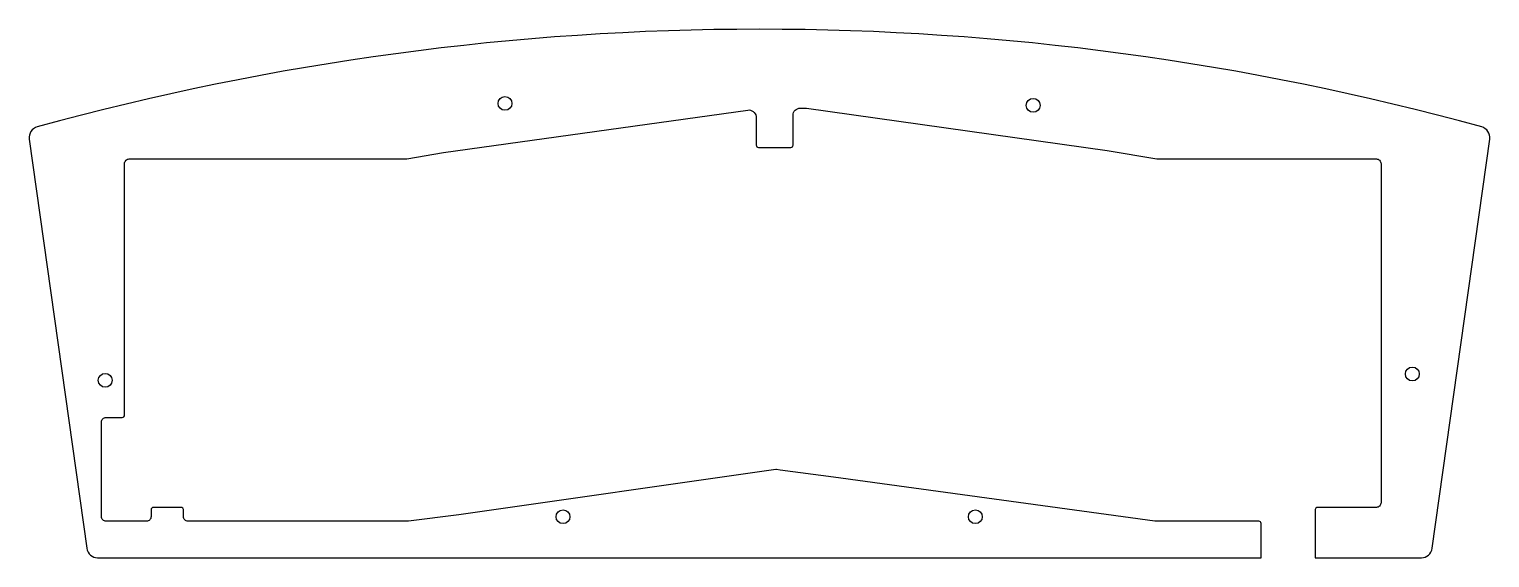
# Model space of a CAD drawing. Extents: x -299 to 18, y -4 to 111.
import ezdxf

# ---------------------------------------------------------------- set-up
doc = ezdxf.new("R2010")
doc.units = 0
doc.header["$MEASUREMENT"] = 0
doc.layers.get('0').update_dxf_attribs({"linetype": 'CONTINUOUS'})

msp = doc.modelspace()

# ---------------------------------------------------------------- linework, layer by layer
msp.add_lwpolyline([(-54.15, 82.44, 0.041311), (-54.07, 82.43), (-6.5, 82.43, -0.414214), (-5.5, 81.43), (-5.5, 7.93, -0.414214), (-6.5, 6.93), (-19.25, 6.93, 0.414214), (-19.75, 6.43), (-19.75, -3.99), (3.25, -3.99, 0.373885), (5.6, -1.95), (18.07, 86.75, 0.376913), (16.35, 89.37, 0.135132), (-296.94, 89.37, 0.376913), (-298.66, 86.75), (-286.19, -1.95, 0.373885), (-283.84, -3.99), (-31.5, -3.99), (-31.5, 3.43, 0.414214), (-32, 3.93), (-54.45, 3.93, -0.034183), (-54.52, 3.94), (-89.42, 8.74), (-124.22, 13.44), (-135.83, 15), (-136.58, 15.12, 0.073644), (-136.73, 15.12), (-205.48, 5.34), (-216.39, 3.94, -0.031946), (-216.45, 3.93), (-264.25, 3.93, -0.414214), (-265.25, 4.93), (-265.25, 6.43, 0.414214), (-265.75, 6.93), (-271.75, 6.93, 0.414214), (-272.25, 6.43), (-272.25, 4.93, -0.414214), (-273.25, 3.93), (-282, 3.93, -0.414214), (-283, 4.93), (-283, 25.43, -0.414214), (-282, 26.43), (-278.5, 26.43, 0.414214), (-278, 26.93), (-278, 81.43, -0.414214), (-277, 82.43), (-216.84, 82.43, 0.043339), (-216.75, 82.44), (-208.83, 83.83), (-142.82, 93.03), (-142.55, 93.07, -0.381038), (-141, 91.33), (-141, 85.43, 0.414214), (-140.5, 84.93), (-133.5, 84.93, 0.414214), (-133, 85.43), (-133, 91.93, -0.414214), (-131.5, 93.43), (-130.11, 93.43), (-64.87, 84.23)], format="xyb", close=True)
for centre in [(-195.49, 94.47), (-80.95, 94.05), (-282.19, 34.46), (1.3, 35.83), (-182.91, 4.9), (-93.48, 4.9)]:
    msp.add_circle(centre, 1.5)

doc.saveas('drawing.dxf')
